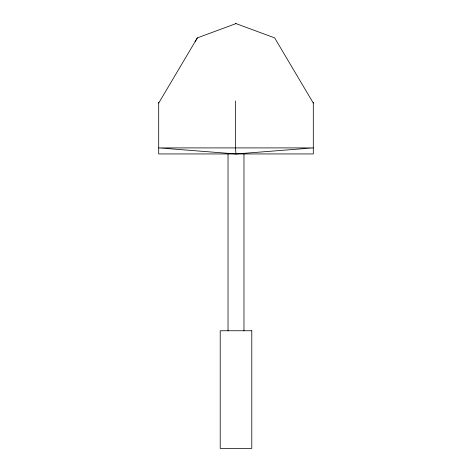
<?xml version="1.0" encoding="UTF-8"?>
<svg xmlns="http://www.w3.org/2000/svg" width="472" height="472" viewBox="0 0 472 472"><rect width="100%" height="100%" fill="white"/><g stroke="black" fill="none" stroke-linecap="round" stroke-linejoin="round"><path stroke-width="0.71" d="M195.095 41.713L197.355 37.884L236 23.6L274.645 37.884L313.296 103.061M158.704 103.061L197.355 37.884M236 153.949L313.296 147.907L158.704 147.907L236 153.949L235.434 147.907L235.422 100.955M235.457 23.6L236 23.6M313.296 102.265L313.296 153.949L158.704 153.949L158.704 102.259M243.965 153.949L243.965 330.754M228.035 153.949L228.035 330.754M251.788 330.754L220.212 330.754L220.212 448.4L251.788 448.4L251.788 330.754"/></g></svg>
